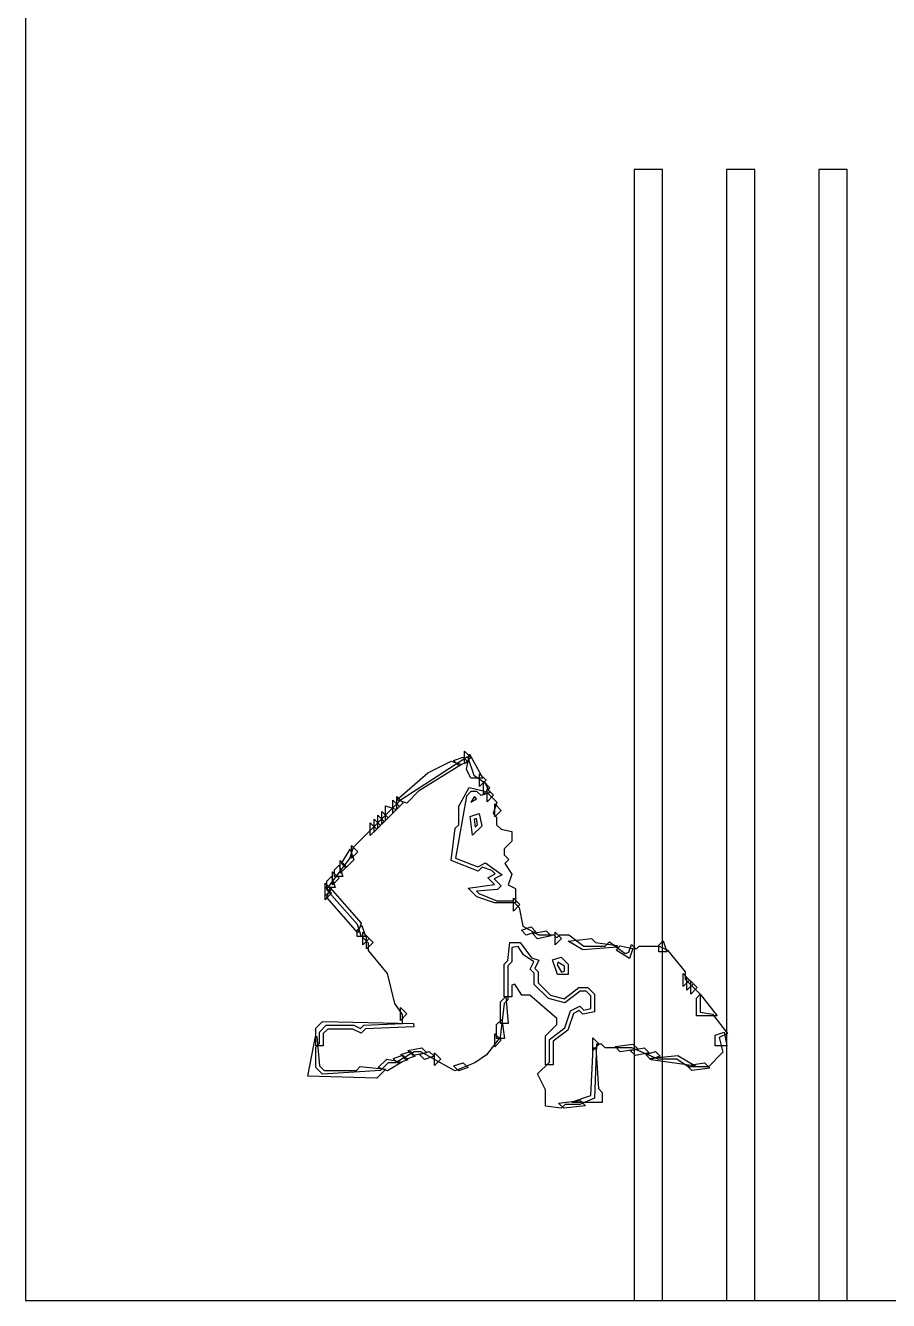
# Model space of a CAD drawing. Header units: millimetres. Extents: x 0 to 283, y 0 to 283.
# Drawn here: x 0 to 107.9, y 0 to 159.4 of the extents above; entities that cross this region are included whole.
import ezdxf

# ---------------------------------------------------------------- set-up
doc = ezdxf.new("R2010")
doc.units = ezdxf.units.MM
for name, color, linetype in [('CUT_OUTLINE', 5, 'Continuous'), ('CUT_SLOT', 1, 'Continuous'), ('ENG_D', 3, 'Continuous'), ('ENG_K', 2, 'Continuous'), ('ENG_L', 4, 'Continuous')]:
    doc.layers.add(name, color=color, linetype=linetype)

msp = doc.modelspace()

# ---------------------------------------------------------------- linework, layer by layer
at = {"layer": 'CUT_OUTLINE'}
msp.add_lwpolyline([(0, 0), (282.84, 0), (282.84, 282.84), (0, 282.84), (0, 0)], close=True, dxfattribs=at)
at = {"layer": 'CUT_SLOT'}
for points in [[(76.13, 0), (79.69, 0), (79.69, 141.42), (76.13, 141.42), (76.13, 0)], [(87.68, 0), (91.24, 0), (91.24, 141.42), (87.68, 141.42), (87.68, 0)], [(99.22, 0), (102.79, 0), (102.79, 141.42), (99.22, 141.42), (99.22, 0)]]:
    msp.add_lwpolyline(points, close=True, dxfattribs=at)
at = {"layer": 'ENG_D'}
for points in [[(41.91, 33.99), (42.32, 34.41), (47.14, 34.64), (47.14, 35.76), (46.21, 37.14), (45.27, 40.9), (42.9, 43.76), (42.9, 44.69), (41.98, 45.6), (41.51, 47.02), (37.64, 51.37), (40.56, 55.27), (41.04, 56.7), (46.99, 62.65), (55.28, 68.01), (56.06, 65.68), (57.46, 64.74), (58.08, 63.5), (56.98, 63.13), (56.47, 63.64), (55.72, 63.64), (55.14, 63.05), (53.77, 55.3), (56.56, 54.23), (57.53, 54.72), (59.62, 53.23), (58.62, 52.73), (59.49, 51.85), (59.03, 51.39), (56.39, 51.19), (56.7, 50.88), (58.97, 49.97), (60.91, 49.97), (61.74, 49.14), (62.2, 46.82), (64.17, 45.73), (66.09, 45.73), (66.47, 45.35), (66.84, 45.73), (67.96, 45.73), (69.85, 44.31), (72.5, 44.31), (73.05, 44.86), (75, 43.4), (75.47, 43.56), (75.79, 44.51), (76.37, 43.94), (76.74, 44.31), (79.25, 44.31), (80.29, 43.79), (82.5, 41.1), (82.5, 40.17), (84.38, 38.28), (84.38, 36.03), (85.92, 35.81), (87.81, 33.39), (86.78, 32.87), (87.24, 31.04), (85.42, 29.23), (82.9, 29.23), (81.48, 30.17), (79.15, 30.17), (75.85, 31.58), (72.5, 31.58), (72.03, 32.06), (71.41, 32.06), (71.18, 25.3), (69.34, 24.51), (67.51, 24.51), (67.02, 24.03), (65.05, 24.31), (65.05, 26.34), (64.06, 28.33), (65.53, 29.8), (65.53, 32.64), (67.45, 34.09), (68.16, 36.23), (69.34, 36.82), (69.85, 36.32), (70.71, 36.49), (70.71, 38.09), (70.14, 38.66), (69.38, 38.66), (67.46, 37.22), (65.4, 37.74), (63.64, 39.5), (63.64, 40.91), (63.12, 41.44), (63.57, 42.35), (62.29, 43.2), (61.64, 44.28), (60.81, 44.12), (60.81, 42.33), (60.34, 41.86), (60.34, 37.61), (59.86, 37.13), (59.39, 32.91), (57.67, 30.7), (56.21, 29.72), (53.72, 28.73), (49.44, 31.11), (48.62, 31.11), (46.26, 29.7), (45.35, 29.7), (44.42, 28.76), (37.15, 28.28), (36.3, 29.13), (36.3, 31.68), (36.77, 32.15), (36.77, 33.57), (37.61, 34.41), (41.07, 34.41), (41.91, 33.99)], [(57.75, 62.36), (57.75, 63.97), (58.55, 63.17), (57.75, 62.36)], [(57.06, 59.32), (55.93, 58.19), (55.6, 60.5), (56.75, 60.88), (57.06, 59.32)], [(38.28, 50.91), (37.48, 50.11), (37.48, 51.72), (38.28, 50.91)], [(67.41, 41.18), (67.41, 41.82), (66.6, 42.31), (66.49, 41.98), (67.04, 41.06), (67.41, 41.18)]]:
    msp.add_lwpolyline(points, close=True, dxfattribs=at)
at = {"layer": 'ENG_K'}
for points in [[(57.2, 65.29), (55.72, 65.29), (55.14, 66.43), (55.52, 68.32), (57.2, 65.29)], [(56.8, 64.25), (56.8, 65.86), (57.61, 65.05), (56.8, 64.25)], [(57.28, 64.92), (58.08, 64.11), (57.28, 63.31), (57.28, 64.92)], [(41.58, 45.97), (37.68, 50.39), (38.09, 51.61), (41.99, 47.19), (41.58, 45.97)], [(42.06, 46.87), (42.52, 45.49), (41.48, 45.49), (41.48, 46.3), (42.06, 46.87)], [(62.02, 46.3), (63.23, 46.7), (63.84, 46.09), (62.63, 45.69), (62.02, 46.3)], [(42.19, 44.45), (42.19, 46.06), (43, 45.25), (42.19, 44.45)], [(43.47, 44.78), (42.66, 43.98), (42.66, 45.59), (43.47, 44.78)], [(65.13, 46.22), (65.77, 45.58), (64.03, 45.23), (63.4, 45.87), (65.13, 46.22)], [(67.04, 45.25), (66.23, 44.45), (66.23, 46.06), (67.04, 45.25)], [(69.71, 43.84), (67.87, 44.94), (70.8, 45.27), (71.29, 44.77), (74.01, 44.38), (74.01, 44.17), (69.71, 43.84)], [(79.2, 44.41), (79.77, 44.98), (80.23, 43.6), (79.2, 43.6), (79.2, 44.41)], [(82.26, 39.26), (82.26, 40.87), (83.06, 40.07), (82.26, 39.26)], [(82.73, 40.4), (83.54, 39.6), (82.73, 38.79), (82.73, 40.4)], [(84.01, 39.13), (83.2, 38.32), (83.2, 39.93), (84.01, 39.13)], [(83.91, 37.81), (84.4, 38.3), (86.51, 35.59), (83.91, 35.59), (83.91, 37.81)], [(47.71, 35.83), (46.9, 35.02), (46.9, 36.63), (47.71, 35.83)], [(37.24, 31.82), (36.3, 31.82), (36.3, 34.04), (37.15, 34.89), (48.55, 34.62), (48.56, 34.23), (42.53, 33.95), (42, 33.42), (40.96, 33.94), (37.81, 33.94), (37.24, 33.37), (37.24, 31.82)], [(41.87, 29.24), (45.07, 28.94), (43.94, 27.81), (35.31, 28.06), (36.29, 33), (36.43, 32.99), (36.76, 29.33), (37.34, 28.76), (41.39, 28.76), (41.87, 29.24)], [(70.95, 31.25), (70.95, 32.86), (71.75, 32.06), (70.95, 31.25)], [(73.75, 31.75), (75.98, 32.07), (76.63, 31.42), (74.4, 31.1), (73.75, 31.75)], [(47.2, 30.68), (47.81, 30.07), (46.61, 29.66), (46, 30.27), (47.2, 30.68)], [(47.55, 30.14), (46.94, 30.74), (48.15, 31.15), (48.76, 30.54), (47.55, 30.14)], [(48.48, 30.62), (47.84, 31.26), (49.57, 31.6), (50.21, 30.97), (48.48, 30.62)], [(51.11, 30.54), (49.91, 30.14), (49.3, 30.74), (50.5, 31.15), (51.11, 30.54)], [(51.15, 30.97), (51.95, 30.17), (51.15, 29.37), (51.15, 30.97)], [(71.65, 26.5), (72.12, 26.02), (72.12, 24.75), (68.38, 24.75), (68.36, 24.84), (70.72, 25.63), (71, 31.58), (71.35, 31.59), (71.65, 26.5)], [(78.02, 30.97), (76.29, 30.62), (75.65, 31.26), (77.39, 31.6), (78.02, 30.97)], [(78.79, 31.15), (79.4, 30.54), (78.19, 30.14), (77.58, 30.74), (78.79, 31.15)], [(83.84, 29.31), (83.84, 29.3), (78.25, 30.1), (78.25, 30.28), (81.61, 30.65), (83.84, 29.31)], [(45.18, 30.19), (47.08, 29.81), (45.28, 28.73), (44.11, 29.12), (45.18, 30.19)], [(53.54, 29.33), (54.75, 29.73), (55.35, 29.12), (54.15, 28.72), (53.54, 29.33)], [(83.36, 28.74), (82.7, 29.39), (84.94, 29.71), (85.59, 29.06), (83.36, 28.74)], [(69.38, 25), (70.05, 24.33), (67.32, 24.03), (66.66, 24.69), (69.38, 25)]]:
    msp.add_lwpolyline(points, close=True, dxfattribs=at)
at = {"layer": 'ENG_L'}
for points in [[(55.72, 67.88), (54.92, 67.08), (54.92, 68.69), (55.72, 67.88)], [(46.44, 62.6), (50.31, 65.96), (53.25, 67.43), (54.53, 67), (49.17, 63.69), (47.68, 62.19), (46.44, 62.6)], [(54.75, 67.92), (55.35, 67.31), (54.15, 66.91), (53.54, 67.51), (54.75, 67.92)], [(57.82, 52.86), (58.76, 53.33), (58.33, 53.77), (57.1, 54.18), (56.63, 53.7), (53.25, 55), (53.75, 59.04), (54.21, 59.49), (54.21, 61.82), (55.51, 64.15), (57.63, 63.62), (58.96, 62.29), (58.49, 60.87), (58.93, 60.44), (58.93, 59.49), (59.51, 58.91), (60.81, 58.65), (60.81, 57.41), (59.87, 56.47), (59.87, 55.72), (60.44, 55.15), (59.94, 54.65), (60.84, 53.3), (60.39, 51.97), (61.28, 51.53), (61.28, 49.73), (58.65, 49.73), (56.44, 50.47), (55.36, 51.55), (58.66, 52.02), (57.82, 52.86)], [(45.96, 62.56), (46.77, 61.75), (45.96, 60.95), (45.96, 62.56)], [(46.43, 61.42), (46.43, 63.03), (47.24, 62.23), (46.43, 61.42)], [(55.72, 62.32), (56.42, 62.74), (56.14, 63.02), (55.72, 62.32)], [(44.88, 59.87), (44.08, 59.06), (44.08, 60.67), (44.88, 59.87)], [(44.55, 61.14), (45.35, 60.34), (44.55, 59.54), (44.55, 61.14)], [(45.02, 60.01), (45.02, 61.85), (46.4, 61.39), (45.02, 60.01)], [(59.49, 61.28), (58.69, 60.48), (58.69, 62.09), (59.49, 61.28)], [(43.13, 58.12), (43.13, 59.73), (43.94, 58.93), (43.13, 58.12)], [(43.6, 60.2), (44.41, 59.4), (43.6, 58.59), (43.6, 60.2)], [(56.26, 59.19), (56.55, 59.47), (56.39, 60.27), (56.12, 60.18), (56.26, 59.19)], [(40.07, 54.11), (39.54, 54.65), (40.6, 56.42), (41.05, 55.09), (40.07, 54.11)], [(40.78, 56.9), (41.58, 56.1), (40.78, 55.29), (40.78, 56.9)], [(39.23, 54.41), (39.69, 53.03), (38.66, 53.03), (38.66, 53.84), (39.23, 54.41)], [(39.36, 53.41), (39.36, 55.02), (40.17, 54.21), (39.36, 53.41)], [(38.29, 53), (38.75, 51.62), (37.71, 51.62), (37.71, 52.42), (38.29, 53)], [(38.42, 51.99), (38.42, 53.6), (39.22, 52.8), (38.42, 51.99)], [(37.48, 50.58), (37.48, 52.19), (38.28, 51.38), (37.48, 50.58)], [(61.05, 48.69), (61.05, 50.3), (61.85, 49.5), (61.05, 48.69)], [(63.08, 38.18), (62.1, 38.18), (61.19, 39.55), (60.81, 39.43), (60.81, 37.95), (59.87, 37.95), (59.87, 42.05), (60.35, 42.53), (60.6, 44.78), (61.87, 44.78), (63.31, 42.86), (64.21, 42.56), (63.69, 41.53), (64.11, 41.11), (64.11, 39.7), (65.65, 38.16), (67.36, 37.73), (69.22, 39.13), (70.34, 39.13), (71.18, 38.28), (71.18, 36.1), (69.69, 35.81), (69.25, 36.25), (68.55, 35.9), (67.85, 33.8), (66, 32.41), (66, 29.46), (65.05, 29.46), (65.05, 33.1), (66.47, 34.51), (66.47, 35.25), (63.08, 38.18)], [(73.87, 43.79), (74.4, 44.33), (75.97, 44.02), (75.56, 42.78), (73.87, 43.79)], [(66.53, 40.78), (65.93, 42.58), (67, 42.93), (67.88, 42.05), (67.88, 40.78), (66.53, 40.78)], [(59.4, 34.65), (59.4, 37.34), (60.06, 38), (60.36, 34.65), (59.4, 34.65)], [(59.9, 32.76), (58.93, 32.76), (58.93, 34.51), (59.56, 35.15), (59.9, 32.76)], [(86.27, 33.17), (87.39, 33.54), (87.73, 31.82), (86.27, 31.82), (86.27, 33.17)], [(58.69, 31.72), (58.69, 33.33), (59.49, 32.53), (58.69, 31.72)]]:
    msp.add_lwpolyline(points, close=True, dxfattribs=at)

doc.saveas('drawing.dxf')
